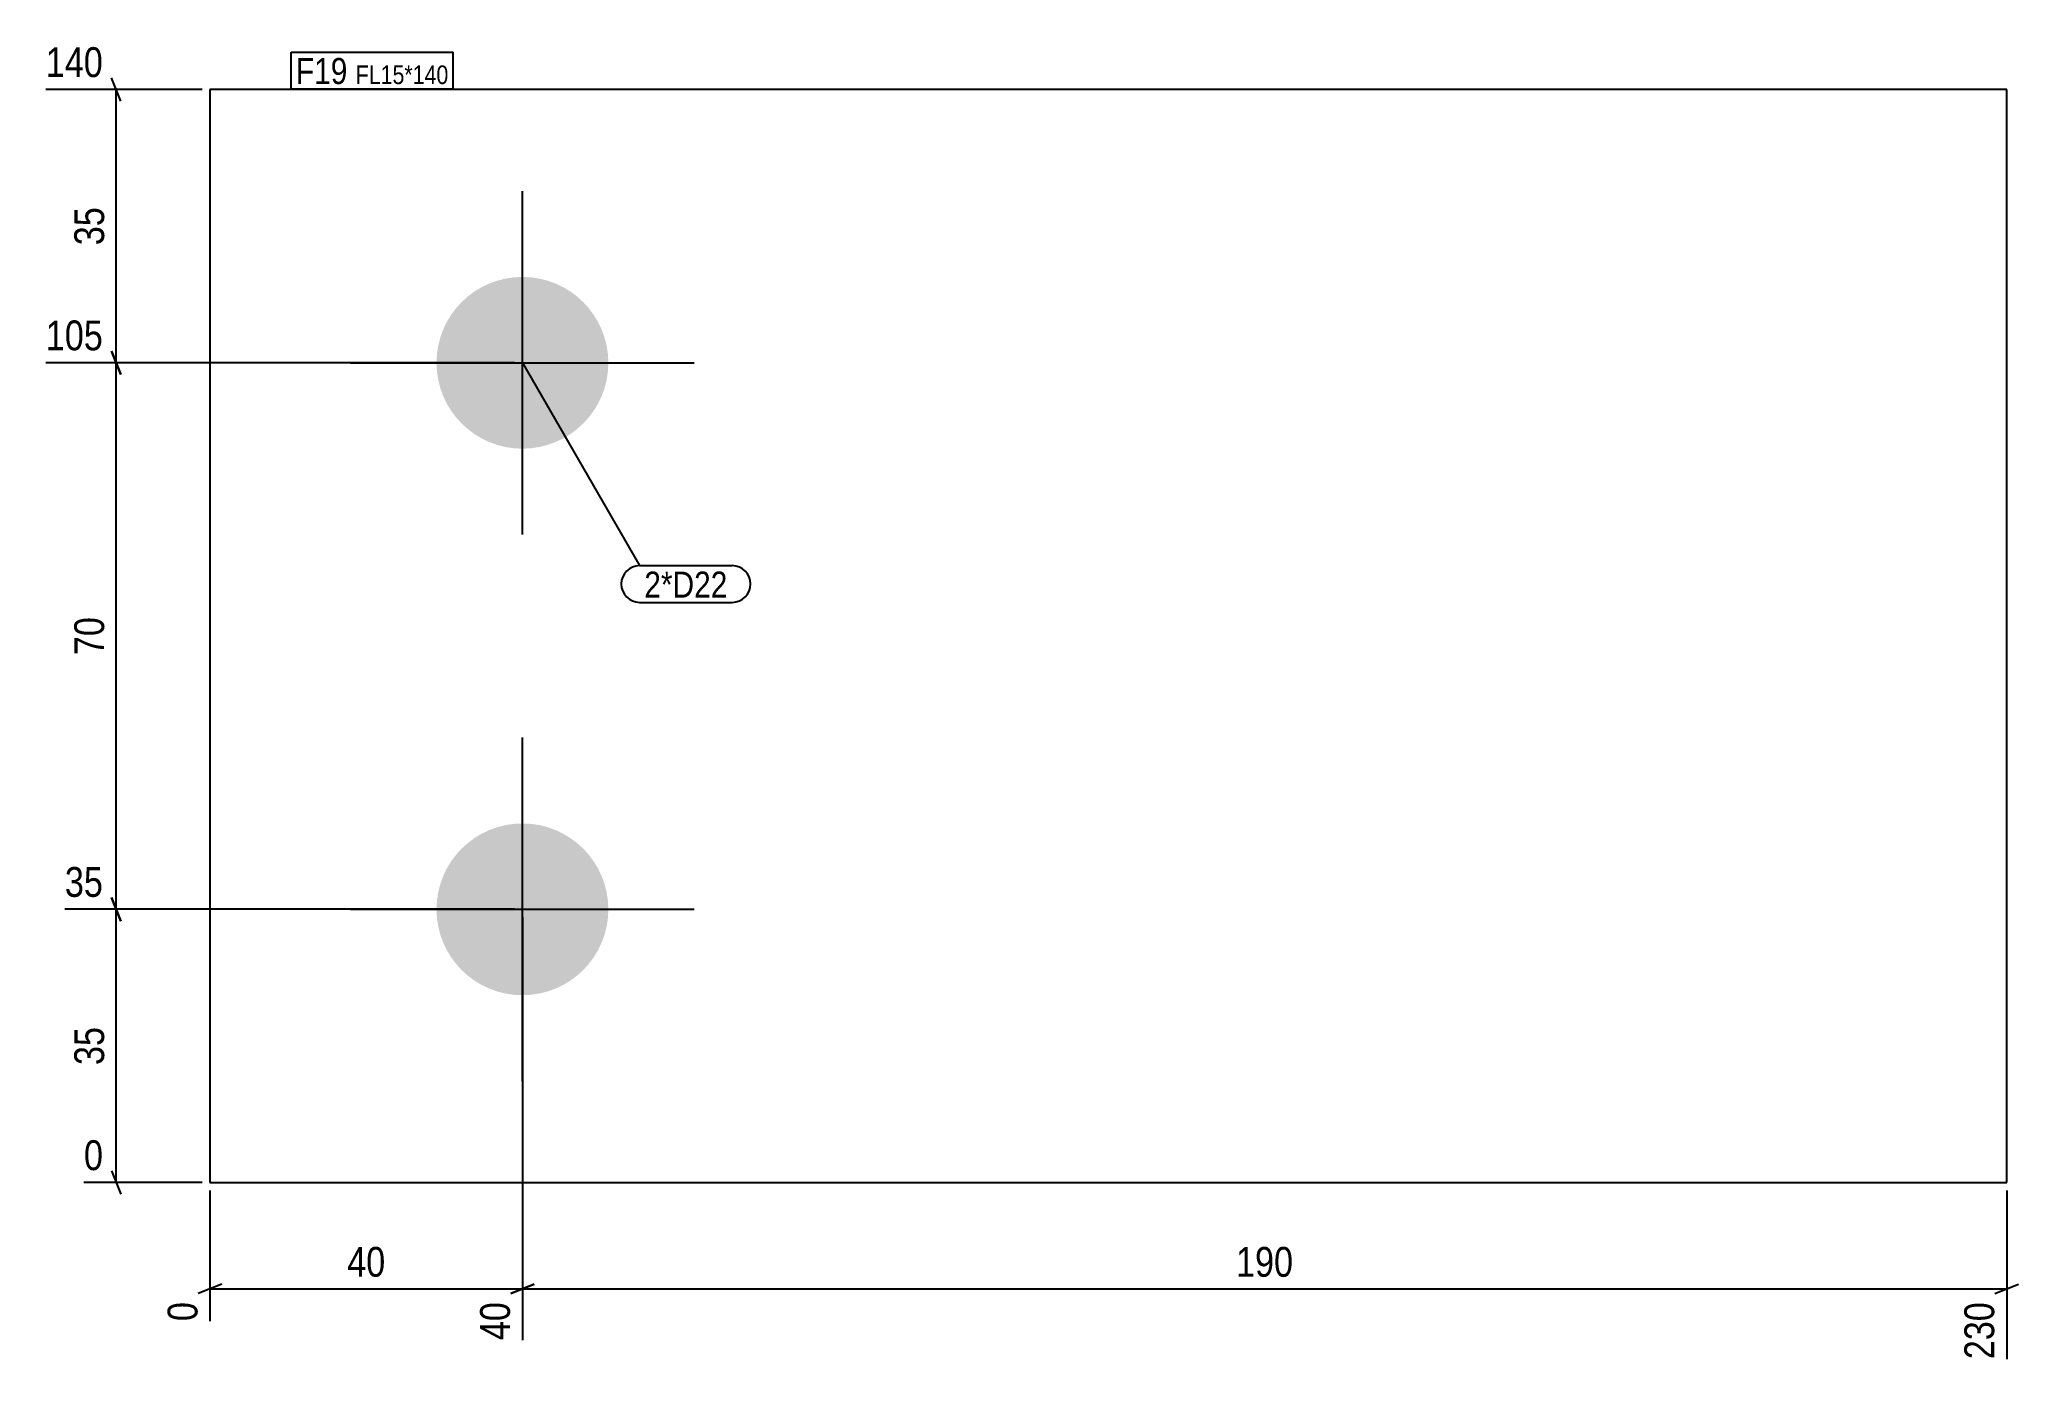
# Model space of a CAD drawing. Header units: millimetres. Extents: x 2 to 256, y 2 to 172.
import ezdxf

# ---------------------------------------------------------------- set-up
doc = ezdxf.new("R2010")
doc.units = ezdxf.units.MM
for name, color, linetype in [('MÅLSÆTNING', 7, 'Continuous'), ('STÅL', 7, 'Continuous'), ('TEKST', 7, 'Continuous')]:
    doc.layers.add(name, color=color, linetype=linetype)
doc.styles.add('Arial Narrow', font='ARIALN.TTF', dxfattribs={"height": 0.2})

msp = doc.modelspace()

# ---------------------------------------------------------------- hatches: boundary and pattern name
at = {"layer": 'STÅL', "linetype": 'Continuous'}
for points in [[(64.01, 141.62, -1), (64.01, 119.62, -1)], [(64.01, 71.62, -1), (64.01, 49.62, -1)]]:
    msp.add_hatch(color=3, dxfattribs=at).paths.add_polyline_path(points)

# ---------------------------------------------------------------- linework, layer by layer
at = {"layer": 'MÅLSÆTNING', "color": 7, "linetype": 'Continuous'}
for p, q in [((23.01, 165.62), (3, 165.62)), ((12.61, 164.12), (11.41, 167.12)), ((12.01, 130.62), (12.01, 165.62)), ((11.41, 132.12), (12.61, 129.12)), ((12.61, 129.12), (11.41, 132.12)), ((63.01, 130.62), (3, 130.62)), ((63.01, 130.62), (3, 130.62)), ((12.61, 59.12), (11.41, 62.12)), ((63.01, 60.62), (5.44, 60.62)), ((12.01, 25.62), (12.01, 60.62)), ((64.01, 59.62), (64.01, 5.44)), ((64.01, 59.62), (64.01, 5.44)), ((23.01, 25.62), (7.88, 25.62)), ((11.41, 27.12), (12.61, 24.12)), ((24.01, 24.62), (24.01, 7.88)), ((254.01, 24.62), (254.01, 3)), ((25.51, 12.61), (22.51, 11.41)), ((24.01, 12.01), (64.01, 12.01)), ((65.51, 12.61), (62.51, 11.41)), ((62.51, 11.41), (65.51, 12.61)), ((64.01, 12.01), (254.01, 12.01)), ((252.51, 11.41), (255.51, 12.61))]:
    msp.add_line(p, q, dxfattribs=at)
at = {"layer": 'STÅL', "color": 2, "linetype": 'Continuous'}
for p, q in [((254.01, 165.62), (24.01, 165.62)), ((24.01, 165.62), (24.01, 25.62)), ((254.01, 25.62), (254.01, 165.62)), ((24.01, 25.62), (254.01, 25.62))]:
    msp.add_line(p, q, dxfattribs=at)
at = {"layer": 'STÅL', "color": 3, "linetype": 'Continuous'}
for p, q in [((64.01, 108.62), (64.01, 152.62)), ((42.01, 130.62), (86.01, 130.62)), ((64.01, 38.62), (64.01, 82.62)), ((42.01, 60.62), (86.01, 60.62))]:
    msp.add_line(p, q, dxfattribs=at)

# ---------------------------------------------------------------- wipeouts: each hides what was drawn before it
at = {"color": 0}
msp.add_wipeout([(90.27, 100.54), (90.27, 104.04), (79.61, 104.04), (79.61, 100.54)], dxfattribs=at).dxf.layer = 'TEKST'

# ---------------------------------------------------------------- next in the draw order: wipeouts: each hides what was drawn before it
at = {"color": 0, "linetype": 'Continuous'}
for points in [[(11.11, 166.42), (11.11, 172.02), (2.2, 172.02), (2.2, 166.42)], [(11.11, 61.42), (11.11, 67.02), (4.64, 67.02), (4.64, 61.42)], [(11.11, 26.42), (11.11, 32.02), (7.07, 32.02), (7.07, 26.42)], [(23.21, 11.11), (17.61, 11.11), (17.61, 7.07), (23.21, 7.07)], [(63.21, 11.11), (57.61, 11.11), (57.61, 4.64), (63.21, 4.64)], [(253.21, 11.11), (247.61, 11.11), (247.61, 2.2), (253.21, 2.2)]]:
    msp.add_wipeout(points, dxfattribs=at).dxf.layer = 'MÅLSÆTNING'
at = {"color": 0}
for points, layer in [([(11.26, 151.36), (5.66, 151.36), (5.66, 144.88), (11.26, 144.88)], 'MÅLSÆTNING'), ([(11.26, 46.36), (5.66, 46.36), (5.66, 39.88), (11.26, 39.88)], 'MÅLSÆTNING'), ([(47.25, 12.76), (47.25, 18.36), (40.78, 18.36), (40.78, 12.76)], 'MÅLSÆTNING'), ([(163.47, 12.76), (163.47, 18.36), (154.56, 18.36), (154.56, 12.76)], 'MÅLSÆTNING'), ([(41.62, 166.32), (41.62, 169.82), (35.01, 169.82), (35.01, 166.32)], 'TEKST'), ([(90.27, 100.54), (90.27, 104.04), (79.61, 104.04), (79.61, 100.54)], 'TEKST')]:
    msp.add_wipeout(points, dxfattribs=at).dxf.layer = layer

# ---------------------------------------------------------------- next in the draw order: linework, layer by layer
at = {"layer": 'MÅLSÆTNING', "color": 7, "linetype": 'Continuous'}
for p, q in [((12.01, 60.62), (12.01, 130.62)), ((11.41, 62.12), (12.61, 59.12)), ((63.01, 60.62), (5.44, 60.62))]:
    msp.add_line(p, q, dxfattribs=at)
at = {"layer": 'TEKST', "color": 7, "linetype": 'Continuous'}
for p, q in [((64.01, 130.62), (79.01, 104.64)), ((79.01, 104.64), (90.87, 104.64)), ((79.01, 99.94), (90.87, 99.94))]:
    msp.add_line(p, q, dxfattribs=at)
for centre, start, end in [((79.01, 102.29), 90, 270), ((90.87, 102.29), 270, 90)]:
    msp.add_arc(centre, 2.35, start, end, dxfattribs=at)

# ---------------------------------------------------------------- next in the draw order: texts
at = {"layer": 'MÅLSÆTNING', "color": 3, "linetype": 'Continuous', "style": 'Arial Narrow'}
for s, height, p in [('140', 3.818, (3, 167.22)), ('35', 3.818, (5.44, 62.22)), ('0', 3.82, (7.88, 27.22))]:
    msp.add_text(s, height=height, dxfattribs=at).set_placement(p)
at = {"layer": 'MÅLSÆTNING', "color": 3, "style": 'Arial Narrow'}
for p in [(10.46, 145.68), (10.46, 40.68)]:
    msp.add_text('35', height=3.818, rotation=90.0002, dxfattribs=at).set_placement(p)
for s, p in [('40', (41.58, 13.56)), ('190', (155.36, 13.56))]:
    msp.add_text(s, height=3.818, dxfattribs=at).set_placement(p)
at = {"layer": 'MÅLSÆTNING', "color": 3, "linetype": 'Continuous', "style": 'Arial Narrow'}
for s, height, p in [('0', 3.82, (22.41, 7.88)), ('40', 3.818, (62.41, 5.44)), ('230', 3.818, (252.41, 3))]:
    msp.add_text(s, height=height, rotation=90.0002, dxfattribs=at).set_placement(p)
at = {"layer": 'TEKST', "color": 3, "style": 'Arial Narrow'}
msp.add_text('2*D22', height=3.34, dxfattribs=at).set_placement((79.61, 100.54))

# ---------------------------------------------------------------- next in the draw order: wipeouts: each hides what was drawn before it
at = {"color": 0}
msp.add_wipeout([(41.62, 166.32), (41.62, 169.82), (35.01, 169.82), (35.01, 166.32)], dxfattribs=at).dxf.layer = 'TEKST'

# ---------------------------------------------------------------- next in the draw order: linework, layer by layer
at = {"layer": 'TEKST', "color": 7, "linetype": 'Continuous'}
for p, q in [((34.41, 170.42), (55.15, 170.42)), ((34.41, 165.72), (34.41, 170.42))]:
    msp.add_line(p, q, dxfattribs=at)

# ---------------------------------------------------------------- next in the draw order: wipeouts: each hides what was drawn before it
at = {"color": 0, "linetype": 'Continuous'}
msp.add_wipeout([(11.11, 131.42), (11.11, 137.02), (2.2, 137.02), (2.2, 131.42)], dxfattribs=at).dxf.layer = 'MÅLSÆTNING'
at = {"color": 0}
for points, layer in [([(11.26, 98.86), (5.66, 98.86), (5.66, 92.38), (11.26, 92.38)], 'MÅLSÆTNING'), ([(54.55, 166.32), (54.55, 168.82), (42.67, 168.82), (42.67, 166.32)], 'TEKST')]:
    msp.add_wipeout(points, dxfattribs=at).dxf.layer = layer

# ---------------------------------------------------------------- next in the draw order: texts
at = {"layer": 'MÅLSÆTNING', "color": 3, "linetype": 'Continuous', "style": 'Arial Narrow'}
msp.add_text('105', height=3.818, dxfattribs=at).set_placement((3, 132.22))
at = {"layer": 'MÅLSÆTNING', "color": 3, "style": 'Arial Narrow'}
msp.add_text('70', height=3.818, rotation=90.0002, dxfattribs=at).set_placement((10.46, 93.18))

# ---------------------------------------------------------------- next in the draw order: wipeouts: each hides what was drawn before it
at = {"color": 0}
msp.add_wipeout([(54.55, 166.32), (54.55, 168.82), (42.67, 168.82), (42.67, 166.32)], dxfattribs=at).dxf.layer = 'TEKST'

# ---------------------------------------------------------------- next in the draw order: linework, layer by layer
at = {"layer": 'TEKST', "color": 7, "linetype": 'Continuous'}
for p, q in [((55.15, 165.72), (55.15, 170.42)), ((34.41, 165.72), (55.15, 165.72))]:
    msp.add_line(p, q, dxfattribs=at)

# ---------------------------------------------------------------- next in the draw order: texts
at = {"layer": 'TEKST', "color": 3, "style": 'Arial Narrow'}
for s, height, p in [('F19', 3.34, (35.01, 166.32)), ('FL15*140', 2.386, (42.67, 166.32))]:
    msp.add_text(s, height=height, dxfattribs=at).set_placement(p)

doc.saveas('drawing.dxf')
